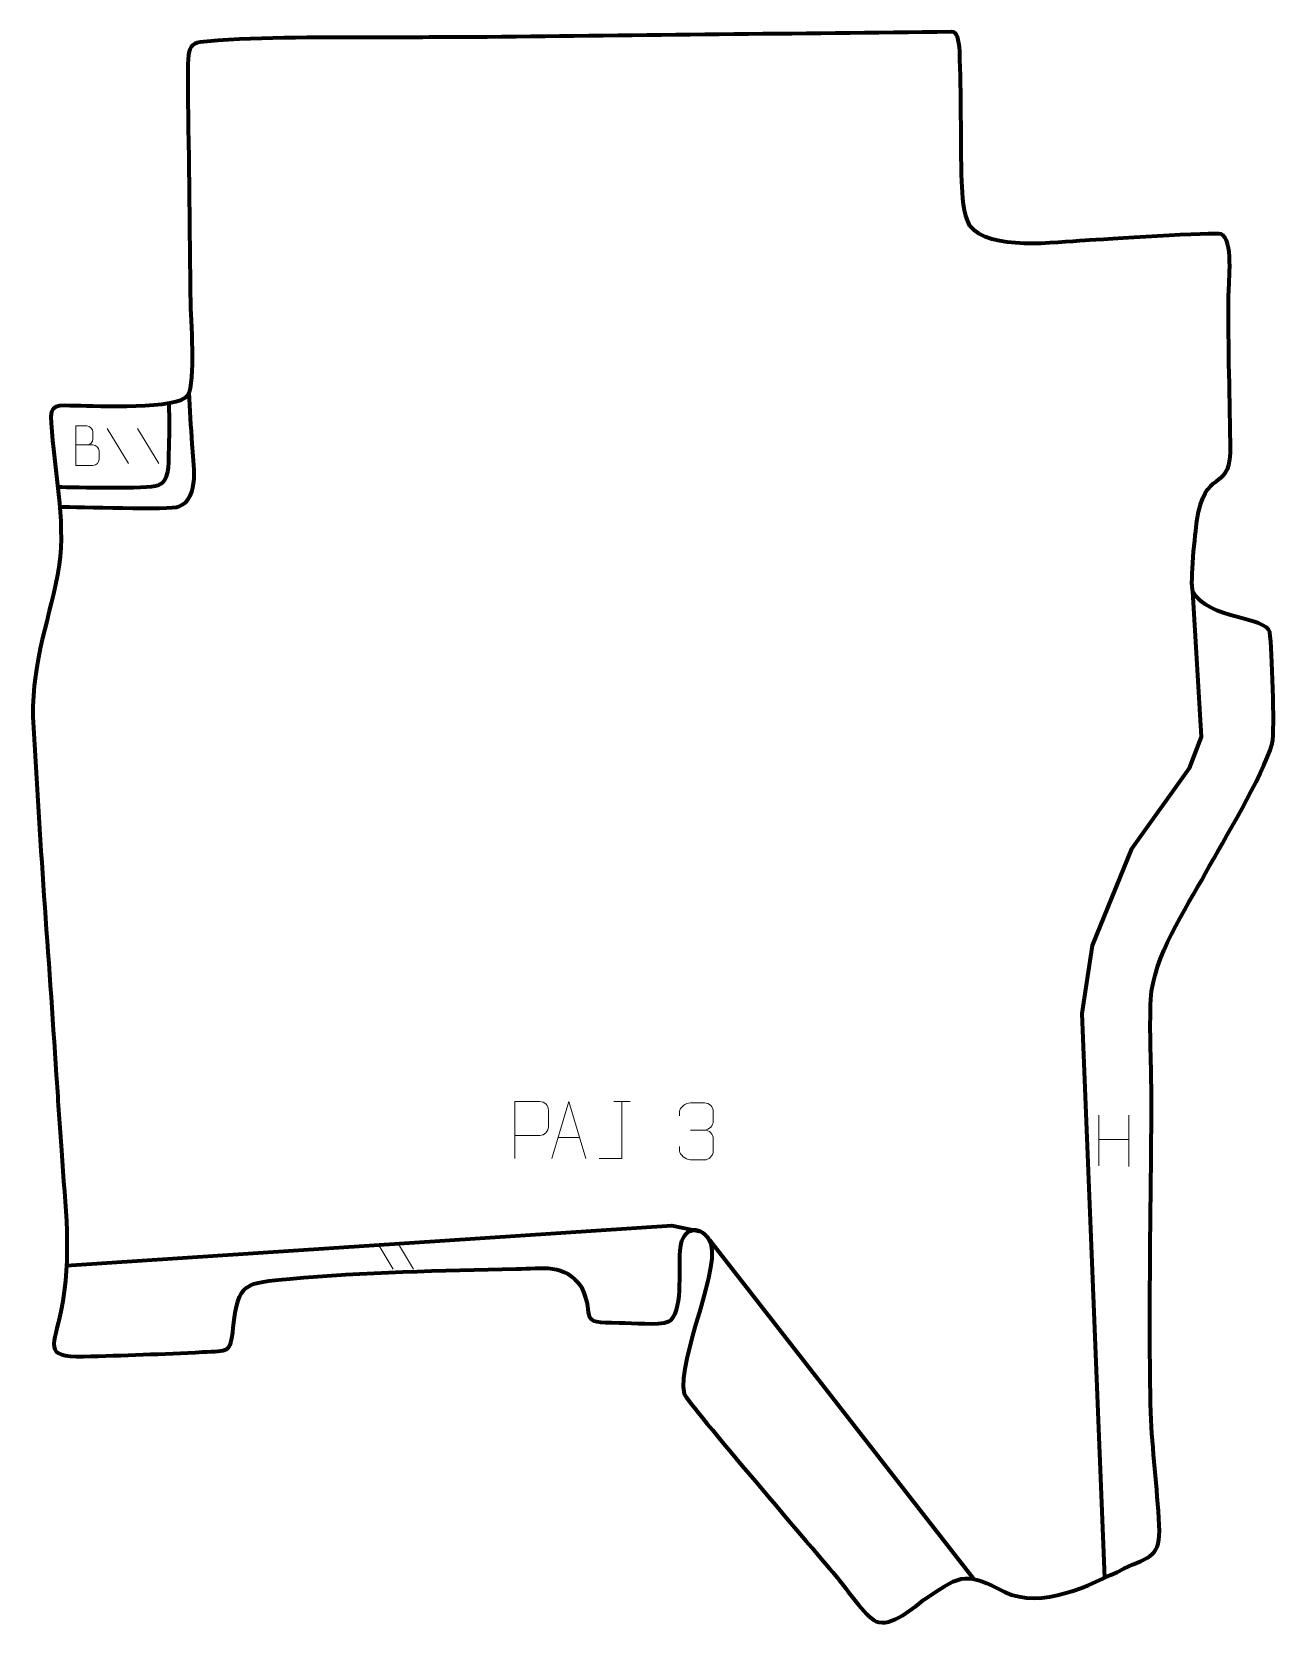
# Model space of a CAD drawing. Header units: millimetres. Extents: x -679 to -134, y 93 to 792.
import ezdxf

# ---------------------------------------------------------------- set-up
doc = ezdxf.new("R2010")
doc.units = ezdxf.units.MM
doc.header["$MEASUREMENT"] = 0
doc.layers.add('layer 2', color=7, linetype='Continuous')
doc.layers.add('layer 3', color=7, linetype='Continuous')

msp = doc.modelspace()

# ---------------------------------------------------------------- linework, layer by layer
at = {"layer": 'layer 2', "color": 142, "lineweight": 158}
for points, knots in [([(-667.5803, 592.8264), (-660.1124, 592.8002), (-628.3281, 591.7367), (-623.5518, 593.6079), (-623.5518, 593.6079), (-618.5166, 595.5805), (-619.1047, 602.7834), (-618.9206, 607.2542), (-618.9206, 607.2542), (-618.6169, 614.6307), (-618.7106, 622.066), (-618.7609, 629.4497)], [0, 0, 0, 0, 0.25, 0.25, 0.25, 0.25, 0.5, 0.5, 0.5, 0.5, 1, 1, 1, 1]), ([(-666.7478, 584.1332), (-659.3147, 584.0467), (-617.9502, 582.7958), (-614.5093, 584.2164), (-614.5093, 584.2164), (-605.0765, 588.1108), (-608.1883, 603.4236), (-608.7118, 611.5798), (-608.7118, 611.5798), (-609.1979, 619.1549), (-609.6092, 626.7459), (-610.0709, 634.3247)], [0, 0, 0, 0, 0.25, 0.25, 0.25, 0.25, 0.5, 0.5, 0.5, 0.5, 1, 1, 1, 1]), ([(-208.7989, 114.9544), (-208.7989, 114.9544), (-218.6288, 362.1626), (-218.6288, 362.1626), (-218.6288, 362.1626), (-218.6288, 362.1626), (-214.1309, 391.9282), (-214.1309, 391.9282), (-214.1309, 391.9282), (-214.1309, 391.9282), (-196.9329, 434.2616), (-196.9329, 434.2616), (-196.9329, 434.2616), (-196.9329, 434.2616), (-171.6652, 469.5835), (-171.6652, 469.5835), (-171.6652, 469.5835), (-171.6652, 469.5835), (-166.3735, 483.3419), (-166.3735, 483.3419), (-166.3735, 483.3419), (-166.3735, 483.3419), (-170.2088, 547.0239), (-170.2088, 547.0239)], [0, 0, 0, 0, 0.14285714, 0.14285714, 0.14285714, 0.14285714, 0.28571429, 0.28571429, 0.28571429, 0.28571429, 0.42857143, 0.42857143, 0.42857143, 0.42857143, 0.57142857, 0.57142857, 0.57142857, 0.57142857, 0.71428571, 0.71428571, 0.71428571, 0.71428571, 1, 1, 1, 1]), ([(-663.7739, 251.8314), (-663.7739, 251.8314), (-398.5476, 269.361), (-398.5476, 269.361), (-398.5476, 269.361), (-398.5476, 269.361), (-385.7443, 266.6597), (-385.7443, 266.6597)], [0, 0, 0, 0, 0.33333333, 0.33333333, 0.33333333, 0.33333333, 1, 1, 1, 1])]:
    msp.add_open_spline(points, degree=3, knots=knots, dxfattribs=at)
msp.add_open_spline([(-382.0207, 263), (-382.0207, 263), (-266.1099, 114.4421), (-266.1099, 114.4421)], degree=3, dxfattribs=at)
at = {"layer": 'layer 3', "color": 242, "lineweight": 158}
msp.add_open_spline([(-479.4861, 789.8997), (-411.6291, 790.6426), (-343.7721, 791.3855), (-275.9151, 792.1284), (-275.9151, 792.1284), (-273.5102, 792.0769), (-272.614, 789.0971), (-272.3675, 783.6195), (-272.3675, 783.6195), (-271.5241, 764.8781), (-272, 745.3786), (-271.4313, 726.4577), (-271.4313, 726.4577), (-271.2284, 720.7873), (-270.7296, 712.2105), (-267.8949, 707.2156), (-267.8949, 707.2156), (-259.4884, 695.9818), (-229.8994, 700.0172), (-217.2995, 700.7961), (-217.2995, 700.7961), (-210.0345, 701.1824), (-160.0316, 704.4873), (-157.8202, 703.6123), (-157.8202, 703.6123), (-152.2945, 701.426), (-154.4138, 682.679), (-154.5096, 677.175), (-154.5096, 677.175), (-154.8289, 653.8671), (-153.7701, 630.9684), (-153.7153, 607.803), (-153.7153, 607.803), (-154.4139, 590.5902), (-164.9605, 601.4889), (-168.4042, 577.8165), (-168.4042, 577.8165), (-169.106, 572.992), (-171.4175, 550.8034), (-170.2088, 547.0239), (-170.2088, 547.0239), (-163.3251, 534.562), (-138.1641, 536.1328), (-136.4331, 529.1553), (-136.4331, 529.1553), (-135.4707, 521.6105), (-134.1344, 486.8981), (-135.4018, 480.4229), (-135.4018, 480.4229), (-139.7969, 465.6857), (-156.4741, 438.381), (-164.5765, 423.6461), (-164.5765, 423.6461), (-173.4301, 407.7612), (-187.5959, 386.8049), (-188.5612, 368.5084), (-188.5612, 368.5084), (-189.2984, 354.5345), (-188.2643, 338.7567), (-188.2951, 324.4486), (-188.2951, 324.4486), (-188.4199, 278.986), (-189.6603, 232.7643), (-188.5807, 187.3968), (-188.5807, 187.3968), (-187.9477, 170.7629), (-185.8085, 154.553), (-184.9019, 138.0859), (-184.9019, 138.0859), (-184.1303, 124.0684), (-188.7581, 124.6042), (-200.5699, 118.9056), (-200.5699, 118.9056), (-215.3711, 111.7353), (-236.4265, 100.9367), (-252.7255, 108.8859), (-252.7255, 108.8859), (-269.3078, 117.1192), (-270.9272, 117.1366), (-286.7849, 106.2139), (-286.7849, 106.2139), (-292.2492, 102.45), (-302.4408, 92.981), (-308.9978, 95.9197), (-308.9978, 95.9197), (-313.6964, 98.0255), (-322.0337, 110.2929), (-325.9297, 114.9924), (-325.9297, 114.9924), (-334.0278, 124.578), (-391.2633, 191.2534), (-393.1598, 195.5763), (-393.1598, 195.5763), (-396.774, 210.5212), (-375.1058, 253.5413), (-382.429, 263.6516), (-382.429, 263.6516), (-386.8209, 269.715), (-393.6082, 268.3519), (-394.7722, 259.7007), (-394.7722, 259.7007), (-395.7698, 252.2857), (-393.2333, 233.4897), (-398.8529, 228.0062), (-398.8529, 228.0062), (-398.8529, 228.0062), (-399.6243, 227.3618), (-399.6243, 227.3618), (-399.6243, 227.3618), (-405.347, 225.2943), (-414.9726, 226.862), (-421.5984, 226.7496), (-421.5984, 226.7496), (-440.9844, 226.7669), (-431.5861, 228.6799), (-438.0431, 242.2576), (-438.0431, 242.2576), (-445.6043, 252.9904), (-455.1212, 250.533), (-466.7334, 250.2651), (-466.7334, 250.2651), (-499.0693, 249.5109), (-533.8233, 249.0999), (-565.8428, 245.923), (-565.8428, 245.923), (-585.2455, 244.1711), (-588.6443, 244.7142), (-590.7337, 224.4251), (-590.7337, 224.4251), (-591.9006, 213.0946), (-593.0791, 214.5597), (-604.0685, 213.9351), (-604.0685, 213.9351), (-621.3301, 212.9802), (-639.0639, 212.4867), (-656.3744, 211.9139), (-656.3744, 211.9139), (-674.6274, 211.6621), (-669.196, 216.9956), (-666.245, 231.5981), (-666.245, 231.5981), (-661.3324, 255.9079), (-664.3921, 277.761), (-666.0559, 302.1908), (-666.0559, 302.1908), (-666.7714, 312.6976), (-667.496, 323.2037), (-668.1786, 333.7127), (-668.1786, 333.7127), (-668.1786, 333.7127), (-668.2761, 335.214), (-668.2761, 335.214), (-668.2761, 335.214), (-671.6434, 387.4433), (-675.8528, 439.9275), (-678.5053, 492.1592), (-678.5053, 492.1592), (-678.9524, 517.3594), (-670.9411, 535.1595), (-666.9571, 558.6868), (-666.9571, 558.6868), (-664.3119, 578.3766), (-669.1756, 600.8976), (-670.5652, 620.6931), (-670.5652, 620.6931), (-671.2006, 629.7443), (-667.9855, 628.3758), (-659.2906, 628.3135), (-659.2906, 628.3135), (-651.1171, 628.2042), (-614.4369, 626.3962), (-610.6424, 632.989), (-610.6424, 632.989), (-607.222, 638.9321), (-609.3535, 666.329), (-609.5216, 675.1402), (-609.5216, 675.1402), (-609.5216, 675.1402), (-609.5503, 676.6426), (-609.5503, 676.6426), (-609.5503, 676.6426), (-609.6523, 686.1442), (-609.7544, 695.6459), (-609.8564, 705.1475), (-609.8564, 705.1475), (-609.9638, 715.1493), (-610.0712, 725.151), (-610.1786, 735.1527), (-610.1786, 735.1527), (-610.2528, 742.0615), (-611.14, 779.339), (-610.2304, 782.9861), (-610.2304, 782.9861), (-609.1252, 787.4176), (-606.8332, 787.4917), (-602.0962, 787.9331), (-602.0962, 787.9331), (-577.6253, 790.2138), (-549.4002, 789.5346), (-524.5953, 789.6607), (-524.5953, 789.6607), (-509.5589, 789.7372), (-494.5225, 789.8134), (-479.4861, 789.8997)], degree=3, knots=[0, 0, 0, 0, 0.01923077, 0.01923077, 0.01923077, 0.01923077, 0.03846154, 0.03846154, 0.03846154, 0.03846154, 0.05769231, 0.05769231, 0.05769231, 0.05769231, 0.07692308, 0.07692308, 0.07692308, 0.07692308, 0.09615385, 0.09615385, 0.09615385, 0.09615385, 0.11538462, 0.11538462, 0.11538462, 0.11538462, 0.13461538, 0.13461538, 0.13461538, 0.13461538, 0.15384615, 0.15384615, 0.15384615, 0.15384615, 0.17307692, 0.17307692, 0.17307692, 0.17307692, 0.19230769, 0.19230769, 0.19230769, 0.19230769, 0.21153846, 0.21153846, 0.21153846, 0.21153846, 0.23076923, 0.23076923, 0.23076923, 0.23076923, 0.25, 0.25, 0.25, 0.25, 0.26923077, 0.26923077, 0.26923077, 0.26923077, 0.28846154, 0.28846154, 0.28846154, 0.28846154, 0.30769231, 0.30769231, 0.30769231, 0.30769231, 0.32692308, 0.32692308, 0.32692308, 0.32692308, 0.34615385, 0.34615385, 0.34615385, 0.34615385, 0.36538462, 0.36538462, 0.36538462, 0.36538462, 0.38461538, 0.38461538, 0.38461538, 0.38461538, 0.40384615, 0.40384615, 0.40384615, 0.40384615, 0.42307692, 0.42307692, 0.42307692, 0.42307692, 0.44230769, 0.44230769, 0.44230769, 0.44230769, 0.46153846, 0.46153846, 0.46153846, 0.46153846, 0.48076923, 0.48076923, 0.48076923, 0.48076923, 0.5, 0.5, 0.5, 0.5, 0.51923077, 0.51923077, 0.51923077, 0.51923077, 0.53846154, 0.53846154, 0.53846154, 0.53846154, 0.55769231, 0.55769231, 0.55769231, 0.55769231, 0.57692308, 0.57692308, 0.57692308, 0.57692308, 0.59615385, 0.59615385, 0.59615385, 0.59615385, 0.61538462, 0.61538462, 0.61538462, 0.61538462, 0.63461538, 0.63461538, 0.63461538, 0.63461538, 0.65384615, 0.65384615, 0.65384615, 0.65384615, 0.67307692, 0.67307692, 0.67307692, 0.67307692, 0.69230769, 0.69230769, 0.69230769, 0.69230769, 0.71153846, 0.71153846, 0.71153846, 0.71153846, 0.73076923, 0.73076923, 0.73076923, 0.73076923, 0.75, 0.75, 0.75, 0.75, 0.76923077, 0.76923077, 0.76923077, 0.76923077, 0.78846154, 0.78846154, 0.78846154, 0.78846154, 0.80769231, 0.80769231, 0.80769231, 0.80769231, 0.82692308, 0.82692308, 0.82692308, 0.82692308, 0.84615385, 0.84615385, 0.84615385, 0.84615385, 0.86538462, 0.86538462, 0.86538462, 0.86538462, 0.88461538, 0.88461538, 0.88461538, 0.88461538, 0.90384615, 0.90384615, 0.90384615, 0.90384615, 0.92307692, 0.92307692, 0.92307692, 0.92307692, 0.94230769, 0.94230769, 0.94230769, 0.94230769, 0.96153846, 0.96153846, 0.96153846, 0.96153846, 1, 1, 1, 1], dxfattribs=at)
at = {"layer": 'layer 3', "color": 250, "lineweight": 9}
for points, knots in [([(-659.8047, 611.2292), (-657.2796, 611.2294), (-654.7543, 611.2294), (-652.2286, 611.2292), (-652.2286, 611.2292), (-650.8577, 611.2172), (-649.5228, 610.0123), (-649.5228, 608.5899), (-649.5228, 608.5899), (-649.5231, 607.8068), (-649.5231, 605.6906), (-649.5228, 604.9072), (-649.5228, 604.9072), (-649.5106, 603.6178), (-650.5808, 602.2202), (-652.1919, 602.232), (-652.1919, 602.232), (-654.7177, 602.2322), (-657.2433, 602.2322), (-659.7687, 602.232), (-659.7687, 602.232), (-659.7687, 608.0046), (-659.7687, 613.7769), (-659.7687, 619.549), (-659.7687, 619.549), (-658.1214, 619.549), (-656.4738, 619.549), (-654.8262, 619.549), (-654.8262, 619.549), (-653.6598, 619.5613), (-652.2046, 618.2354), (-652.1924, 616.8736), (-652.1924, 616.8736), (-652.1927, 615.4397), (-652.1927, 615.3384), (-652.1924, 613.9043), (-652.1924, 613.9043), (-652.1804, 612.4705), (-653.4673, 611.2172), (-654.8622, 611.2292)], [0, 0, 0, 0, 0.09090909, 0.09090909, 0.09090909, 0.09090909, 0.18181818, 0.18181818, 0.18181818, 0.18181818, 0.27272727, 0.27272727, 0.27272727, 0.27272727, 0.36363636, 0.36363636, 0.36363636, 0.36363636, 0.45454545, 0.45454545, 0.45454545, 0.45454545, 0.54545455, 0.54545455, 0.54545455, 0.54545455, 0.63636364, 0.63636364, 0.63636364, 0.63636364, 0.72727273, 0.72727273, 0.72727273, 0.72727273, 0.81818182, 0.81818182, 0.81818182, 0.81818182, 1, 1, 1, 1]), ([(-467.2437, 298.6291), (-467.2437, 298.6291), (-467.2437, 323.5827), (-467.2437, 323.5827), (-467.2437, 323.5827), (-463.6487, 323.5827), (-460.0534, 323.5827), (-456.458, 323.5827), (-456.458, 323.5827), (-454.1328, 323.5448), (-452.5754, 322.0547), (-452.5796, 319.6886), (-452.5796, 319.6886), (-452.58, 317.6529), (-452.58, 314.5936), (-452.5796, 312.5576), (-452.5796, 312.5576), (-452.5861, 310.6822), (-454.3983, 308.7403), (-456.4079, 308.7212), (-456.4079, 308.7212), (-456.4079, 308.7212), (-467.2437, 308.7212), (-467.2437, 308.7212)], [0, 0, 0, 0, 0.14285714, 0.14285714, 0.14285714, 0.14285714, 0.28571429, 0.28571429, 0.28571429, 0.28571429, 0.42857143, 0.42857143, 0.42857143, 0.42857143, 0.57142857, 0.57142857, 0.57142857, 0.57142857, 0.71428571, 0.71428571, 0.71428571, 0.71428571, 1, 1, 1, 1]), ([(-451.0676, 298.6292), (-451.0676, 298.6292), (-443.6966, 323.5827), (-443.6966, 323.5827), (-443.6966, 323.5827), (-443.6966, 323.5827), (-436.1267, 298.6292), (-436.1267, 298.6292)], [0, 0, 0, 0, 0.33333333, 0.33333333, 0.33333333, 0.33333333, 1, 1, 1, 1]), ([(-430.4003, 298.6291), (-430.4003, 298.6291), (-420.3783, 298.6291), (-420.3783, 298.6291), (-420.3783, 298.6291), (-420.3783, 298.6291), (-420.3783, 323.5827), (-420.3783, 323.5827)], [0, 0, 0, 0, 0.33333333, 0.33333333, 0.33333333, 0.33333333, 1, 1, 1, 1]), ([(-395.088, 317.3511), (-395.088, 317.3511), (-395.088, 319.2083), (-395.088, 319.2083), (-395.088, 319.2083), (-395.1023, 320.9502), (-392.4378, 323.0683), (-390.3787, 323.0456), (-390.3787, 323.0456), (-388.3146, 323.0456), (-386.2506, 323.0456), (-384.1869, 323.0456), (-384.1869, 323.0456), (-381.9924, 323.0544), (-380.3941, 321.2076), (-380.3497, 319.2955), (-380.3497, 319.2955), (-380.3501, 317.8604), (-380.3501, 316.4253), (-380.3497, 314.9898), (-380.3497, 314.9898), (-380.3983, 313.3363), (-382.0009, 311.1063), (-384.1992, 311.1163), (-384.1992, 311.1163), (-381.9955, 311.1051), (-380.3875, 309.3019), (-380.3335, 307.2424), (-380.3335, 307.2424), (-380.3339, 305.4577), (-380.3339, 303.673), (-380.3335, 301.8879), (-380.3335, 301.8879), (-380.3234, 299.8265), (-382.3783, 298.0634), (-384.1992, 298.0715), (-384.1992, 298.0715), (-386.2645, 298.0718), (-388.3297, 298.0718), (-390.3953, 298.0715), (-390.3953, 298.0715), (-392.5639, 298.083), (-395.0949, 300.4832), (-395.1135, 301.945), (-395.1135, 301.945), (-395.1135, 301.945), (-395.1135, 303.8536), (-395.1135, 303.8536)], [0, 0, 0, 0, 0.07692308, 0.07692308, 0.07692308, 0.07692308, 0.15384615, 0.15384615, 0.15384615, 0.15384615, 0.23076923, 0.23076923, 0.23076923, 0.23076923, 0.30769231, 0.30769231, 0.30769231, 0.30769231, 0.38461538, 0.38461538, 0.38461538, 0.38461538, 0.46153846, 0.46153846, 0.46153846, 0.46153846, 0.53846154, 0.53846154, 0.53846154, 0.53846154, 0.61538462, 0.61538462, 0.61538462, 0.61538462, 0.69230769, 0.69230769, 0.69230769, 0.69230769, 0.76923077, 0.76923077, 0.76923077, 0.76923077, 0.84615385, 0.84615385, 0.84615385, 0.84615385, 1, 1, 1, 1])]:
    msp.add_open_spline(points, degree=3, knots=knots, dxfattribs=at)
for points in [[(-645.9286, 618.4116), (-645.9286, 618.4116), (-636.6647, 603.0189), (-636.6647, 603.0189)], [(-632.6446, 618.4116), (-632.6446, 618.4116), (-623.3807, 603.0189), (-623.3807, 603.0189)], [(-423.9624, 323.5827), (-423.9624, 323.5827), (-416.7942, 323.5827), (-416.7942, 323.5827)], [(-211.4188, 317.5813), (-211.4188, 317.5813), (-211.4188, 295.3886), (-211.4188, 295.3886)], [(-198.3031, 317.5813), (-198.3031, 317.5813), (-198.3031, 295.231), (-198.3031, 295.231)], [(-448.345, 307.8786), (-448.345, 307.8786), (-438.8493, 307.8786), (-438.8493, 307.8786)], [(-390.3783, 311.1059), (-390.3783, 311.1059), (-384.1819, 311.1059), (-384.1819, 311.1059)], [(-211.4013, 306.9389), (-211.4013, 306.9389), (-198.3031, 306.9389), (-198.3031, 306.9389)], [(-526.7584, 260.4629), (-526.7584, 260.4629), (-520.5732, 250.1857), (-520.5732, 250.1857)], [(-517.8891, 260.4629), (-517.8891, 260.4629), (-511.7039, 250.1857), (-511.7039, 250.1857)]]:
    msp.add_open_spline(points, degree=3, dxfattribs=at)

doc.saveas('drawing.dxf')
